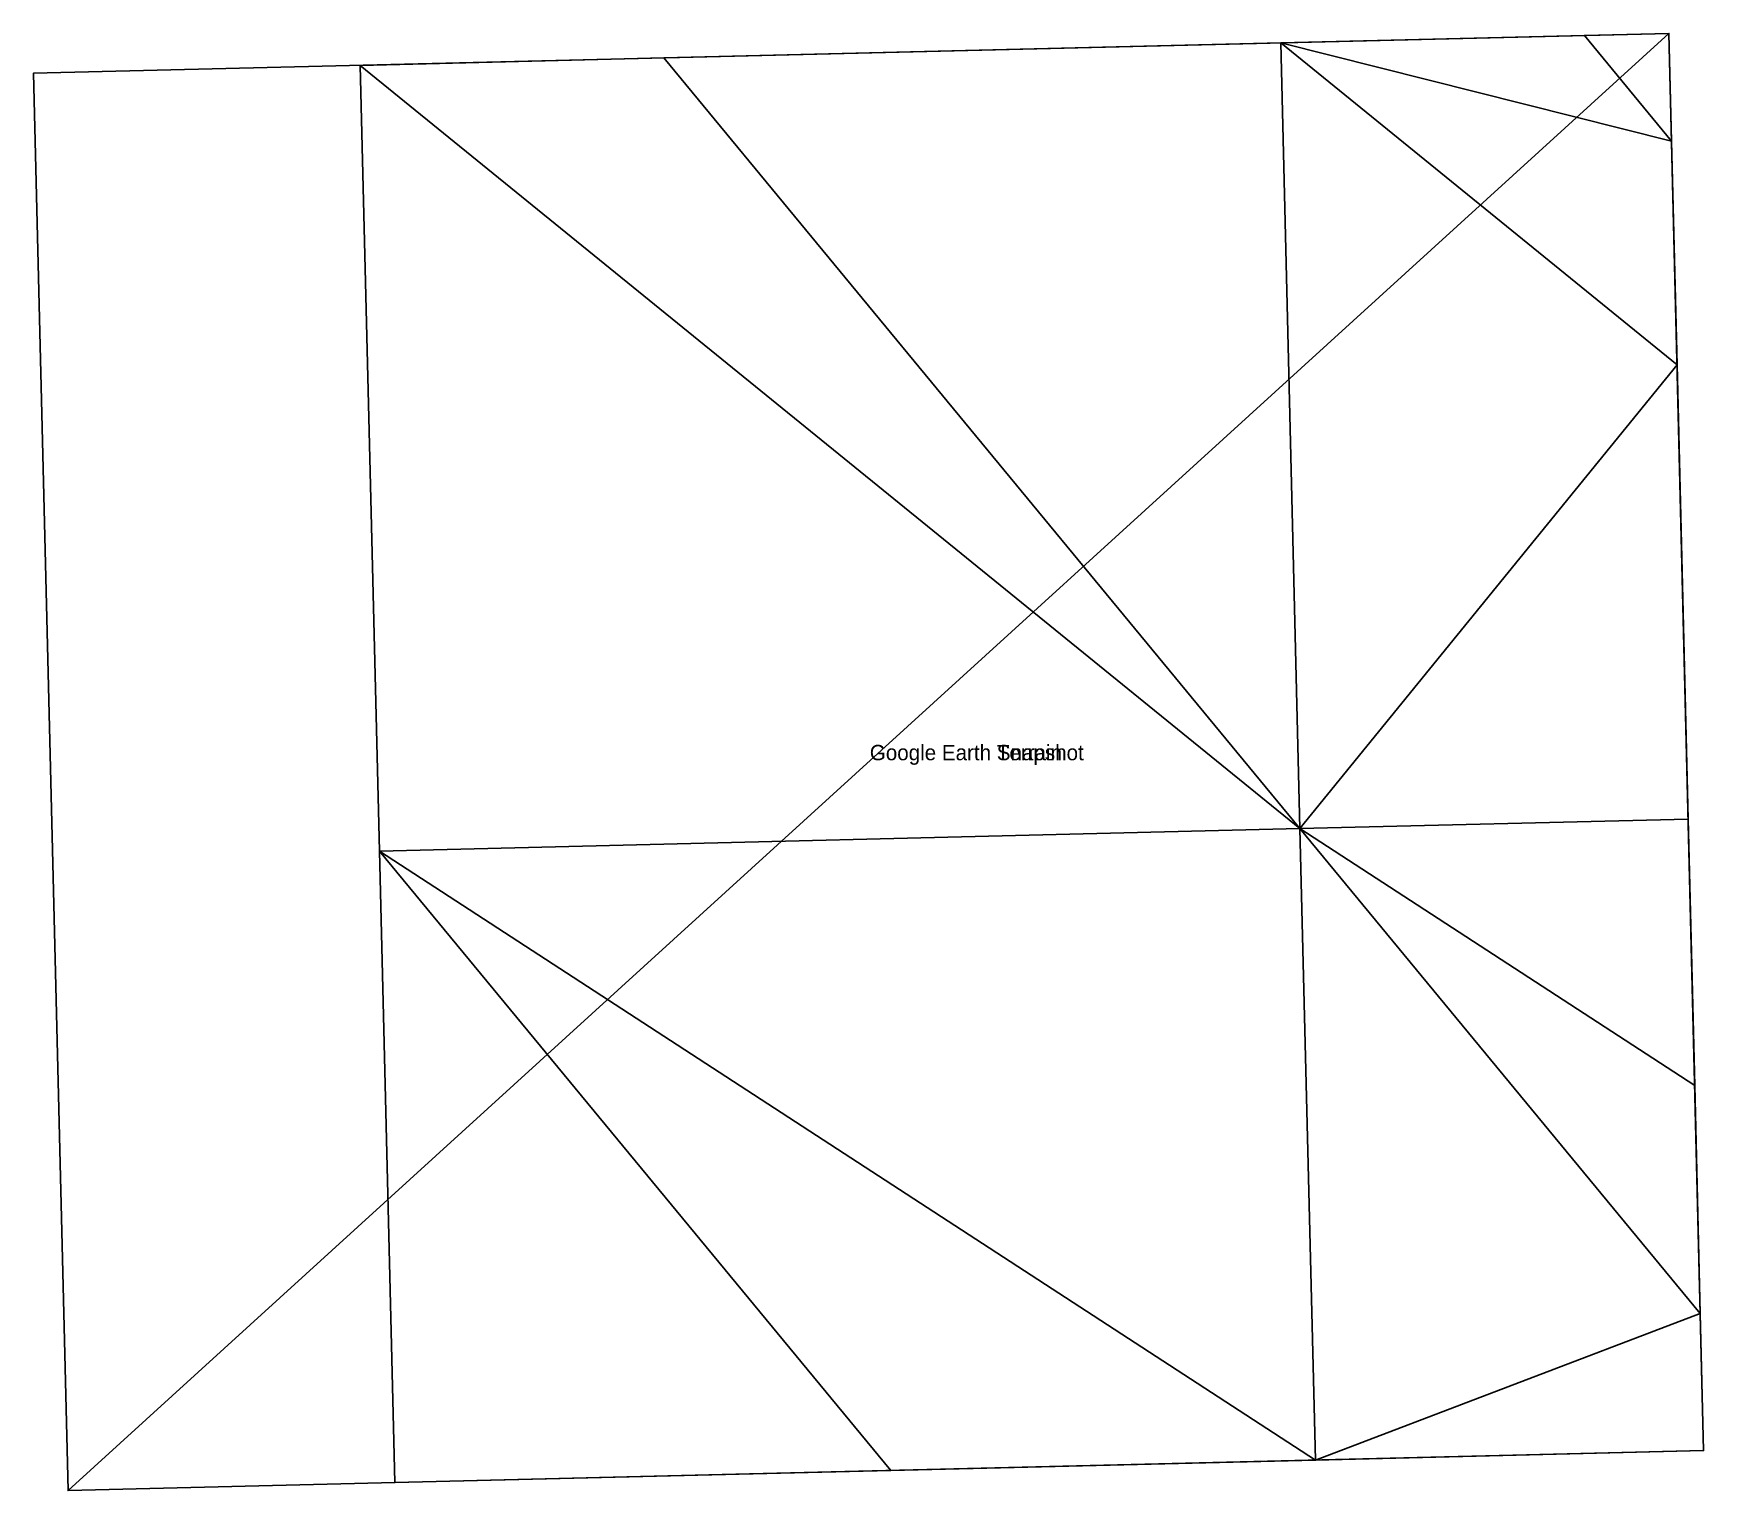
# Model space of a CAD drawing. Extents: x -54 to 54, y -47 to 47.
import ezdxf

# ---------------------------------------------------------------- set-up
doc = ezdxf.new("R2010")
doc.units = 0
doc.header["$MEASUREMENT"] = 0
doc.layers.get('0').update_dxf_attribs({"color": 144, "linetype": 'CONTINUOUS'})
doc.layers.add('GOOGLE_EARTH_SNAPSHOT', color=134, linetype='CONTINUOUS')
doc.layers.add('GOOGLE_EARTH_TERRAIN', color=36, linetype='CONTINUOUS')

# ---------------------------------------------------------------- blocks, each defined once
blk = doc.blocks.new('GOOGLE_EARTH_TERRAIN')
at = {"color": 253}
mesh = blk.add_polyface(dxfattribs=at)
corners = [(52.09, 40.25, -11.99), (46.43, 47.11, -13.37), (26.7, 46.63, -11.39)]
mesh.append_faces([[corners[k] for k in face] for face in [(0, 1, 2)]], dxfattribs={"color": 253})
mesh = blk.add_polyface(dxfattribs=at)
corners = [(52.09, 40.25, -11.99), (51.92, 47.24, -14.01), (46.43, 47.11, -13.37)]
mesh.append_faces([[corners[k] for k in face] for face in [(0, 1, 2)]], dxfattribs={"color": 253})
mesh = blk.add_polyface(dxfattribs=at)
corners = [(27.95, -4.44, 2.68), (-13.38, 45.65, -10.72), (-33.11, 45.16, -11.71)]
mesh.append_faces([[corners[k] for k in face] for face in [(0, 1, 2)]], dxfattribs={"color": 253})
mesh = blk.add_polyface(dxfattribs=at)
corners = [(27.95, -4.44, 2.68), (26.7, 46.63, -11.39), (-13.38, 45.65, -10.72)]
mesh.append_faces([[corners[k] for k in face] for face in [(0, 1, 2)]], dxfattribs={"color": 253})
mesh = blk.add_polyface(dxfattribs=at)
corners = [(52.45, 25.71, -7.99), (52.09, 40.25, -11.99), (26.7, 46.63, -11.39)]
mesh.append_faces([[corners[k] for k in face] for face in [(0, 1, 2)]], dxfattribs={"color": 253})
mesh = blk.add_polyface(dxfattribs=at)
corners = [(52.45, 25.71, -7.99), (26.7, 46.63, -11.39), (27.95, -4.44, 2.68)]
mesh.append_faces([[corners[k] for k in face] for face in [(0, 1, 2)]], dxfattribs={"color": 253})
mesh = blk.add_polyface(dxfattribs=at)
corners = [(27.95, -4.44, 2.68), (-33.11, 45.16, -11.71), (-31.86, -5.9, -0.32)]
mesh.append_faces([[corners[k] for k in face] for face in [(0, 1, 2)]], dxfattribs={"color": 253})
mesh = blk.add_polyface(dxfattribs=at)
corners = [(53.17, -3.82, 0.15), (52.45, 25.71, -7.99), (27.95, -4.44, 2.68)]
mesh.append_faces([[corners[k] for k in face] for face in [(0, 1, 2)]], dxfattribs={"color": 253})
mesh = blk.add_polyface(dxfattribs=at)
corners = [(53.6, -21.13, 2.42), (53.17, -3.82, 0.15), (27.95, -4.44, 2.68)]
mesh.append_faces([[corners[k] for k in face] for face in [(0, 1, 2)]], dxfattribs={"color": 253})
mesh = blk.add_polyface(dxfattribs=at)
corners = [(28.96, -45.49, 4.84), (27.95, -4.44, 2.68), (-31.86, -5.9, -0.32)]
mesh.append_faces([[corners[k] for k in face] for face in [(0, 1, 2)]], dxfattribs={"color": 253})
mesh = blk.add_polyface(dxfattribs=at)
corners = [(53.96, -35.96, 4.37), (27.95, -4.44, 2.68), (28.96, -45.49, 4.84)]
mesh.append_faces([[corners[k] for k in face] for face in [(0, 1, 2)]], dxfattribs={"color": 253})
mesh = blk.add_polyface(dxfattribs=at)
corners = [(53.96, -35.96, 4.37), (53.6, -21.13, 2.42), (27.95, -4.44, 2.68)]
mesh.append_faces([[corners[k] for k in face] for face in [(0, 1, 2)]], dxfattribs={"color": 253})
mesh = blk.add_polyface(dxfattribs=at)
corners = [(1.36, -46.16, 3.45), (-31.86, -5.9, -0.32), (-30.85, -46.95, -0.86)]
mesh.append_faces([[corners[k] for k in face] for face in [(0, 1, 2)]], dxfattribs={"color": 253})
mesh = blk.add_polyface(dxfattribs=at)
corners = [(28.96, -45.49, 4.84), (-31.86, -5.9, -0.32), (1.36, -46.16, 3.45)]
mesh.append_faces([[corners[k] for k in face] for face in [(0, 1, 2)]], dxfattribs={"color": 253})
mesh = blk.add_polyface(dxfattribs=at)
corners = [(54.18, -44.87, 4.84), (53.96, -35.96, 4.37), (28.96, -45.49, 4.84)]
mesh.append_faces([[corners[k] for k in face] for face in [(0, 1, 2)]], dxfattribs={"color": 253})
blk = doc.blocks.new('GOOGLE_EARTH_SNAPSHOT')
at = {"color": 253}
mesh = blk.add_polyface(dxfattribs=at)
corners = [(-52.09, -47.47), (51.92, 47.24), (-54.34, 44.65), (54.18, -44.87)]
mesh.append_faces([[corners[k] for k in face] for face in [(0, 1, 2), (1, 0, 3)]], dxfattribs={"vtx0": -1, "color": 253})

msp = doc.modelspace()

# ---------------------------------------------------------------- block references
at = {"layer": 'GOOGLE_EARTH_SNAPSHOT'}
ref = msp.add_blockref('GOOGLE_EARTH_SNAPSHOT', (0, 0), dxfattribs=at)
ref.add_attrib('Skp_GroupInstanceName', 'Google Earth Snapshot', (0, 0), dxfattribs={"layer": '0', "height": 1})
at = {"layer": 'GOOGLE_EARTH_TERRAIN'}
ref = msp.add_blockref('GOOGLE_EARTH_TERRAIN', (0, 0), dxfattribs=at)
ref.add_attrib('Skp_GroupInstanceName', 'Google Earth Terrain', (0, 0), dxfattribs={"layer": '0', "height": 1})

doc.saveas('drawing.dxf')
